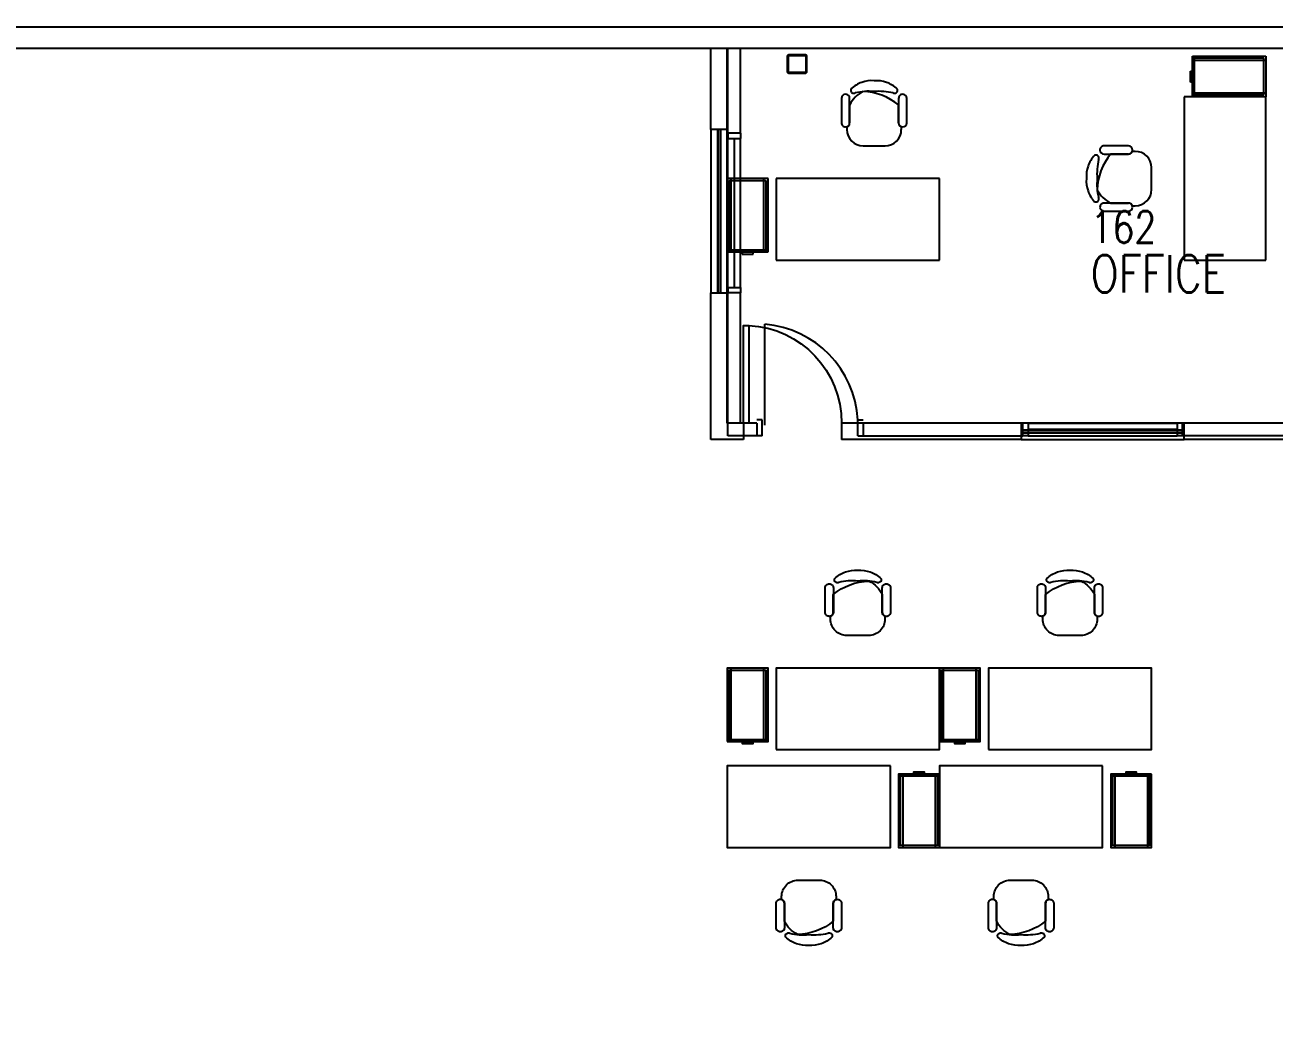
# Model space of a CAD drawing. Header units: millimetres. Extents: x 626570 to 643256, y 6233 to 11343.
# Drawn here: x 628538.1 to 629000.3, y 10531.3 to 10901 of the extents above; entities that cross this region are included whole.
import ezdxf

# ---------------------------------------------------------------- set-up
doc = ezdxf.new("R2010")
doc.units = ezdxf.units.MM
doc.header["$LTSCALE"] = 4000
doc.header["$MEASUREMENT"] = 0
doc.linetypes.add('DASHDOT', pattern=[1, 0.5, -0.25, 0, -0.25])
for name, color, linetype in [('2012-201_DOOR', 4, 'CONTINUOUS'), ('2012-201_FRAME', 4, 'CONTINUOUS'), ('2012-201_WALL-FLEXWALL', 7, 'CONTINUOUS'), ('DOOR-THRESHOLD-42', 4, 'CONTINUOUS'), ('FRAME-THRESHOLD', 4, 'CONTINUOUS'), ('MASTERFOUNDATION_1', 4, 'DASHDOT'), ('MASTERFOUNDATION_25', 7, 'CONTINUOUS'), ('MOVABLE_FURNISH48', 4, 'CONTINUOUS'), ('ROOM-NAME', 4, 'CONTINUOUS'), ('ROOM-NUMBER', 3, 'CONTINUOUS'), ('WALL-GYPSUM-BOARD', 7, 'CONTINUOUS')]:
    doc.layers.add(name, color=color, linetype=linetype)
doc.styles.add('3', font='romans.shx', dxfattribs={"width": 0.8, "height": 1500})
doc.styles.add('3-5', font='romans.shx', dxfattribs={"width": 0.8, "height": 1750})

# ---------------------------------------------------------------- blocks, each defined once
blk = doc.blocks.new('ROOM-NAME')
at = {"layer": 'ROOM-NAME', "style": '3-5', "width": 0.8}
for tag, p in [('ROOM1', (0, -4.3)), ('ROOM2', (0, -8.95))]:
    blk.add_attdef(tag, p, '', height=3.5, dxfattribs=at)
at = {"layer": 'ROOM-NUMBER', "style": '3', "width": 0.8}
blk.add_attdef('ROOM', (0, 0.35), '', height=3, dxfattribs=at)

msp = doc.modelspace()

# ---------------------------------------------------------------- linework, layer by layer
at = {"layer": '2012-201_DOOR', "linetype": 'Continuous'}
for p, q in [((628811.83, 10752.89), (628811.83, 10790.3)), ((628810.85, 10754.86), (628808.88, 10754.86)), ((628810.85, 10748.96), (628810.85, 10754.86)), ((628846.28, 10748.96), (628846.28, 10754.86)), ((628846.28, 10754.86), (628848.25, 10754.86)), ((628810.85, 10748.96), (628808.88, 10748.96)), ((628846.28, 10748.96), (628848.25, 10748.96))]:
    msp.add_line(p, q, dxfattribs=at)
at = {"layer": '2012-201_FRAME', "linetype": 'Continuous'}
for p, q in [((628798.19, 10860.98), (628798.19, 10859.01)), ((628802.84, 10860.98), (628802.84, 10859.01)), ((628798.19, 10859.01), (628802.84, 10859.01)), ((628800.52, 10859.01), (628800.52, 10803.89)), ((628798.19, 10803.89), (628798.19, 10801.92)), ((628798.19, 10803.89), (628802.84, 10803.89)), ((628802.84, 10803.89), (628802.84, 10801.92)), ((628909.27, 10753.6), (628907.3, 10753.6)), ((628909.27, 10753.6), (628909.27, 10748.96)), ((628964.39, 10751.28), (628909.27, 10751.28)), ((628966.36, 10753.6), (628964.39, 10753.6)), ((628964.39, 10753.6), (628964.39, 10748.96)), ((628909.27, 10748.96), (628907.3, 10748.96)), ((628966.36, 10748.96), (628964.39, 10748.96))]:
    msp.add_line(p, q, dxfattribs=at)
at = {"layer": '2012-201_WALL-FLEXWALL', "linetype": 'Continuous'}
for p, q in [((627255, 10900.39), (629388.86, 10900.39)), ((627255, 10892.51), (629388.86, 10892.51))]:
    msp.add_line(p, q, dxfattribs=at)
at = {"layer": 'DOOR-THRESHOLD-42', "linetype": 'Continuous'}
msp.add_arc((628808.67, 10752.76), 37.67, 3.198, 85.188, dxfattribs=at)
at = {"layer": 'FRAME-THRESHOLD', "linetype": 'Continuous'}
for p, q in [((628798.19, 10803.89), (628798.19, 10859.01)), ((628802.84, 10803.89), (628802.84, 10859.01)), ((628909.27, 10753.6), (628964.39, 10753.6)), ((628909.27, 10748.96), (628964.39, 10748.96))]:
    msp.add_line(p, q, dxfattribs=at)
at = {"layer": 'MASTERFOUNDATION_1', "linetype": 'DASHDOT'}
for p, q in [((628823.78, 7058.79), (628823.78, 11123.23)), ((643023.86, 10886.61), (626796.64, 10886.61))]:
    msp.add_line(p, q, dxfattribs=at)
at = {"layer": 'MASTERFOUNDATION_25', "linetype": 'Continuous', "flags": 128}
for points in [[(628820.91, 10890.11), (628826.66, 10890.11), (628826.68, 10890.11), (628826.71, 10890.11), (628826.73, 10890.1), (628826.75, 10890.1), (628826.77, 10890.1), (628826.79, 10890.09), (628826.81, 10890.09), (628826.83, 10890.08), (628826.85, 10890.08), (628826.87, 10890.07), (628826.9, 10890.06), (628826.92, 10890.05), (628826.93, 10890.05), (628826.95, 10890.04), (628826.97, 10890.03), (628826.99, 10890.01), (628827.01, 10890), (628827.03, 10889.99), (628827.04, 10889.98), (628827.06, 10889.96), (628827.08, 10889.95), (628827.09, 10889.93), (628827.11, 10889.92), (628827.12, 10889.9), (628827.14, 10889.89), (628827.15, 10889.87), (628827.17, 10889.85), (628827.18, 10889.83), (628827.19, 10889.82), (628827.2, 10889.8), (628827.21, 10889.78), (628827.22, 10889.76), (628827.23, 10889.74), (628827.24, 10889.72), (628827.25, 10889.7), (628827.25, 10889.68), (628827.26, 10889.66), (628827.27, 10889.64), (628827.27, 10889.62), (628827.27, 10889.59), (628827.28, 10889.57), (628827.28, 10889.55), (628827.28, 10889.53), (628827.28, 10889.51), (628827.28, 10889.49), (628827.28, 10883.73), (628827.28, 10883.71), (628827.28, 10883.69), (628827.28, 10883.66), (628827.28, 10883.64), (628827.27, 10883.62), (628827.27, 10883.6), (628827.27, 10883.58), (628827.26, 10883.56), (628827.25, 10883.54), (628827.25, 10883.52), (628827.24, 10883.5), (628827.23, 10883.48), (628827.22, 10883.46), (628827.21, 10883.44), (628827.2, 10883.42), (628827.19, 10883.4), (628827.18, 10883.38), (628827.17, 10883.36), (628827.15, 10883.35), (628827.14, 10883.33), (628827.12, 10883.31), (628827.11, 10883.3), (628827.09, 10883.28), (628827.08, 10883.27), (628827.06, 10883.25), (628827.04, 10883.24), (628827.03, 10883.23), (628827.01, 10883.21), (628826.99, 10883.2), (628826.97, 10883.19), (628826.95, 10883.18), (628826.93, 10883.17), (628826.92, 10883.16), (628826.9, 10883.15), (628826.87, 10883.15), (628826.85, 10883.14), (628826.83, 10883.13), (628826.81, 10883.13), (628826.79, 10883.12), (628826.77, 10883.12), (628826.75, 10883.11), (628826.73, 10883.11), (628826.71, 10883.11), (628826.68, 10883.11), (628826.66, 10883.11), (628820.91, 10883.11), (628820.88, 10883.11), (628820.86, 10883.11), (628820.84, 10883.11), (628820.82, 10883.11), (628820.8, 10883.12), (628820.78, 10883.12), (628820.76, 10883.13), (628820.73, 10883.13), (628820.71, 10883.14), (628820.69, 10883.15), (628820.67, 10883.15), (628820.65, 10883.16), (628820.63, 10883.17), (628820.61, 10883.18), (628820.59, 10883.19), (628820.58, 10883.2), (628820.56, 10883.21), (628820.54, 10883.23), (628820.52, 10883.24), (628820.51, 10883.25), (628820.49, 10883.27), (628820.47, 10883.28), (628820.46, 10883.3), (628820.44, 10883.31), (628820.43, 10883.33), (628820.42, 10883.35), (628820.4, 10883.36), (628820.39, 10883.38), (628820.38, 10883.4), (628820.37, 10883.42), (628820.36, 10883.44), (628820.35, 10883.46), (628820.34, 10883.48), (628820.33, 10883.5), (628820.32, 10883.52), (628820.31, 10883.54), (628820.31, 10883.56), (628820.3, 10883.58), (628820.3, 10883.6), (628820.29, 10883.62), (628820.29, 10883.64), (628820.29, 10883.66), (628820.29, 10883.69), (628820.28, 10883.71), (628820.28, 10883.73), (628820.28, 10889.49), (628820.28, 10889.51), (628820.29, 10889.53), (628820.29, 10889.55), (628820.29, 10889.57), (628820.29, 10889.59), (628820.3, 10889.62), (628820.3, 10889.64), (628820.31, 10889.66), (628820.31, 10889.68), (628820.32, 10889.7), (628820.33, 10889.72), (628820.34, 10889.74), (628820.35, 10889.76), (628820.36, 10889.78), (628820.37, 10889.8), (628820.38, 10889.82), (628820.39, 10889.83), (628820.4, 10889.85), (628820.42, 10889.87), (628820.43, 10889.89), (628820.44, 10889.9), (628820.46, 10889.92), (628820.47, 10889.93), (628820.49, 10889.95), (628820.51, 10889.96), (628820.52, 10889.98), (628820.54, 10889.99), (628820.56, 10890), (628820.58, 10890.01), (628820.59, 10890.03), (628820.61, 10890.04), (628820.63, 10890.05), (628820.65, 10890.05), (628820.67, 10890.06), (628820.69, 10890.07), (628820.71, 10890.08), (628820.73, 10890.08), (628820.76, 10890.09), (628820.78, 10890.09), (628820.8, 10890.1), (628820.82, 10890.1), (628820.84, 10890.1), (628820.86, 10890.11), (628820.88, 10890.11), (628820.91, 10890.11)], [(628820.91, 10889.8), (628826.66, 10889.8), (628826.67, 10889.8), (628826.68, 10889.79), (628826.69, 10889.79), (628826.71, 10889.79), (628826.72, 10889.79), (628826.73, 10889.79), (628826.74, 10889.79), (628826.75, 10889.78), (628826.76, 10889.78), (628826.77, 10889.78), (628826.78, 10889.77), (628826.79, 10889.77), (628826.8, 10889.76), (628826.81, 10889.76), (628826.82, 10889.75), (628826.83, 10889.75), (628826.83, 10889.74), (628826.84, 10889.74), (628826.85, 10889.73), (628826.86, 10889.72), (628826.87, 10889.72), (628826.88, 10889.71), (628826.88, 10889.7), (628826.89, 10889.69), (628826.9, 10889.69), (628826.91, 10889.68), (628826.91, 10889.67), (628826.92, 10889.66), (628826.92, 10889.65), (628826.93, 10889.64), (628826.93, 10889.63), (628826.94, 10889.62), (628826.94, 10889.61), (628826.95, 10889.6), (628826.95, 10889.59), (628826.96, 10889.58), (628826.96, 10889.57), (628826.96, 10889.56), (628826.96, 10889.55), (628826.97, 10889.54), (628826.97, 10889.53), (628826.97, 10889.52), (628826.97, 10889.51), (628826.97, 10889.5), (628826.97, 10889.49), (628826.97, 10883.73), (628826.97, 10883.72), (628826.97, 10883.71), (628826.97, 10883.7), (628826.97, 10883.69), (628826.97, 10883.68), (628826.96, 10883.67), (628826.96, 10883.66), (628826.96, 10883.64), (628826.96, 10883.63), (628826.95, 10883.62), (628826.95, 10883.61), (628826.94, 10883.6), (628826.94, 10883.59), (628826.93, 10883.59), (628826.93, 10883.58), (628826.92, 10883.57), (628826.92, 10883.56), (628826.91, 10883.55), (628826.91, 10883.54), (628826.9, 10883.53), (628826.89, 10883.52), (628826.88, 10883.52), (628826.88, 10883.51), (628826.87, 10883.5), (628826.86, 10883.49), (628826.85, 10883.49), (628826.84, 10883.48), (628826.83, 10883.47), (628826.83, 10883.47), (628826.82, 10883.46), (628826.81, 10883.46), (628826.8, 10883.45), (628826.79, 10883.45), (628826.78, 10883.44), (628826.77, 10883.44), (628826.76, 10883.44), (628826.75, 10883.43), (628826.74, 10883.43), (628826.73, 10883.43), (628826.72, 10883.43), (628826.71, 10883.42), (628826.69, 10883.42), (628826.68, 10883.42), (628826.67, 10883.42), (628826.66, 10883.42), (628820.91, 10883.42), (628820.89, 10883.42), (628820.88, 10883.42), (628820.87, 10883.42), (628820.86, 10883.42), (628820.85, 10883.43), (628820.84, 10883.43), (628820.83, 10883.43), (628820.82, 10883.43), (628820.81, 10883.44), (628820.8, 10883.44), (628820.79, 10883.44), (628820.78, 10883.45), (628820.77, 10883.45), (628820.76, 10883.46), (628820.75, 10883.46), (628820.74, 10883.47), (628820.73, 10883.47), (628820.72, 10883.48), (628820.72, 10883.49), (628820.71, 10883.49), (628820.7, 10883.5), (628820.69, 10883.51), (628820.68, 10883.52), (628820.68, 10883.52), (628820.67, 10883.53), (628820.66, 10883.54), (628820.66, 10883.55), (628820.65, 10883.56), (628820.64, 10883.57), (628820.64, 10883.58), (628820.63, 10883.59), (628820.63, 10883.59), (628820.62, 10883.6), (628820.62, 10883.61), (628820.62, 10883.62), (628820.61, 10883.63), (628820.61, 10883.64), (628820.61, 10883.66), (628820.6, 10883.67), (628820.6, 10883.68), (628820.6, 10883.69), (628820.6, 10883.7), (628820.6, 10883.71), (628820.6, 10883.72), (628820.6, 10883.73), (628820.6, 10889.49), (628820.6, 10889.5), (628820.6, 10889.51), (628820.6, 10889.52), (628820.6, 10889.53), (628820.6, 10889.54), (628820.6, 10889.55), (628820.61, 10889.56), (628820.61, 10889.57), (628820.61, 10889.58), (628820.62, 10889.59), (628820.62, 10889.6), (628820.62, 10889.61), (628820.63, 10889.62), (628820.63, 10889.63), (628820.64, 10889.64), (628820.64, 10889.65), (628820.65, 10889.66), (628820.66, 10889.67), (628820.66, 10889.68), (628820.67, 10889.69), (628820.68, 10889.69), (628820.68, 10889.7), (628820.69, 10889.71), (628820.7, 10889.72), (628820.71, 10889.72), (628820.72, 10889.73), (628820.72, 10889.74), (628820.73, 10889.74), (628820.74, 10889.75), (628820.75, 10889.75), (628820.76, 10889.76), (628820.77, 10889.76), (628820.78, 10889.77), (628820.79, 10889.77), (628820.8, 10889.78), (628820.81, 10889.78), (628820.82, 10889.78), (628820.83, 10889.79), (628820.84, 10889.79), (628820.85, 10889.79), (628820.86, 10889.79), (628820.87, 10889.79), (628820.88, 10889.79), (628820.89, 10889.8), (628820.91, 10889.8)]]:
    msp.add_lwpolyline(points, close=True, dxfattribs=at)
at = {"layer": 'MOVABLE_FURNISH48', "linetype": 'Continuous'}
for p, q in [((628791.89, 10862.32), (628791.89, 10892.51)), ((628797.92, 10862.32), (628797.92, 10892.51)), ((628970.05, 10874.39), (628970.05, 10889.49)), ((628970.05, 10889.49), (628997.23, 10889.49)), ((628996.48, 10888.74), (628970.05, 10888.74)), ((628970.05, 10888.74), (628970.05, 10875.15)), ((628970.81, 10875.15), (628970.81, 10888.74)), ((628996.48, 10875.15), (628996.48, 10888.74)), ((628997.23, 10889.49), (628997.23, 10874.39)), ((628970.81, 10887.98), (628997.23, 10887.98)), ((628969.3, 10879.93), (628969.3, 10883.96)), ((628969.3, 10883.96), (628970.05, 10883.96)), ((628970.05, 10879.93), (628969.3, 10879.93)), ((628970.05, 10883.96), (628970.05, 10879.93)), ((628970.05, 10875.15), (628996.48, 10875.15)), ((628970.81, 10875.9), (628997.23, 10875.9)), ((628840.2, 10873.88), (628840.2, 10864.83)), ((628843.22, 10871.38), (628843.22, 10864.83)), ((628843.23, 10864.83), (628843.23, 10873.88)), ((628861.34, 10873.88), (628861.34, 10864.83)), ((628861.34, 10864.84), (628861.34, 10871.43)), ((628864.36, 10864.83), (628864.36, 10873.88)), ((628967.03, 10874.39), (628967.03, 10814)), ((628997.23, 10874.39), (628967.03, 10874.39)), ((628997.23, 10874.39), (628970.05, 10874.39)), ((628997.23, 10814), (628997.23, 10874.39)), ((628842.23, 10863.41), (628842.23, 10862.31)), ((628862.36, 10862.31), (628862.36, 10863.41)), ((628862.85, 10863.33), (628862.85, 10863.33)), ((628848.27, 10856.28), (628856.32, 10856.28)), ((628946.4, 10856.28), (628937.35, 10856.28)), ((628937.35, 10853.25), (628946.4, 10853.25)), ((628946.39, 10853.25), (628939.8, 10853.25)), ((628948.92, 10854.27), (628947.82, 10854.27)), ((628947.9, 10854.76), (628947.9, 10854.77)), ((628954.95, 10840.19), (628954.95, 10848.24)), ((628813.02, 10844.2), (628797.92, 10844.2)), ((628797.92, 10844.2), (628797.92, 10817.02)), ((628798.68, 10817.02), (628798.68, 10843.44)), ((628798.68, 10843.44), (628812.27, 10843.44)), ((628799.43, 10817.77), (628799.43, 10844.2)), ((628811.51, 10817.77), (628811.51, 10844.2)), ((628812.27, 10843.44), (628812.27, 10817.02)), ((628813.02, 10817.02), (628813.02, 10844.2)), ((628876.44, 10844.2), (628816.04, 10844.2)), ((628816.04, 10844.2), (628816.04, 10814)), ((628876.44, 10814), (628876.44, 10844.2)), ((628946.4, 10835.14), (628937.35, 10835.14)), ((628939.85, 10835.14), (628946.4, 10835.14)), ((628947.82, 10834.15), (628948.92, 10834.15)), ((628937.35, 10832.12), (628946.4, 10832.12)), ((628797.92, 10817.02), (628813.02, 10817.02)), ((628798.68, 10817.77), (628812.27, 10817.77)), ((628812.27, 10817.02), (628798.68, 10817.02)), ((628803.46, 10817.02), (628803.46, 10816.26)), ((628807.49, 10817.02), (628803.46, 10817.02)), ((628803.46, 10816.26), (628807.49, 10816.26)), ((628807.49, 10816.26), (628807.49, 10817.02)), ((628816.04, 10814), (628876.44, 10814)), ((628967.03, 10814), (628997.23, 10814)), ((628791.89, 10747.56), (628791.89, 10801.92)), ((628797.92, 10753.6), (628797.92, 10801.92)), ((628803.96, 10753.6), (628797.92, 10753.6)), ((628803.96, 10753.6), (628803.96, 10747.56)), ((628906.64, 10753.6), (628840.2, 10753.6)), ((628840.2, 10753.6), (628840.2, 10747.56)), ((629015.35, 10753.6), (628967.03, 10753.6)), ((628803.96, 10747.56), (628791.89, 10747.56)), ((628906.64, 10747.56), (628840.2, 10747.56)), ((629015.35, 10747.56), (628967.03, 10747.56)), ((628799.43, 10636.59), (628799.43, 10663.01)), ((628811.51, 10636.59), (628811.51, 10663.01)), ((628877.95, 10636.59), (628877.95, 10663.01)), ((628890.03, 10636.59), (628890.03, 10663.01)), ((628798.68, 10636.59), (628812.27, 10636.59)), ((628877.19, 10636.59), (628890.78, 10636.59)), ((628875.68, 10623), (628862.1, 10623)), ((628862.85, 10623), (628862.85, 10596.57)), ((628874.93, 10623), (628874.93, 10596.57)), ((628954.2, 10623), (628940.61, 10623)), ((628941.36, 10623), (628941.36, 10596.57)), ((628953.44, 10623), (628953.44, 10596.57))]:
    msp.add_line(p, q, dxfattribs=at)
at = {"layer": 'MOVABLE_FURNISH48', "linetype": 'Continuous', "flags": 128}
for points in [[(628794.4, 10801.92), (628794.4, 10862.32), (628791.89, 10862.32), (628791.89, 10801.92), (628794.4, 10801.92)], [(628795.41, 10801.92), (628795.41, 10862.32), (628794.4, 10862.32), (628794.4, 10801.92), (628795.41, 10801.92)], [(628797.92, 10801.92), (628797.92, 10862.32), (628795.41, 10862.32), (628795.41, 10801.92), (628797.92, 10801.92)], [(628803.96, 10753.6), (628803.96, 10789.84), (628805.98, 10789.84), (628805.98, 10753.6), (628803.96, 10753.6)], [(628906.64, 10751.09), (628967.03, 10751.09), (628967.03, 10753.6), (628906.64, 10753.6), (628906.64, 10751.09)], [(628906.64, 10750.08), (628967.03, 10750.08), (628967.03, 10751.09), (628906.64, 10751.09), (628906.64, 10750.08)], [(628906.64, 10747.56), (628967.03, 10747.56), (628967.03, 10750.08), (628906.64, 10750.08), (628906.64, 10747.56)], [(628797.92, 10635.83), (628813.02, 10635.83), (628813.02, 10663.01), (628797.92, 10663.01), (628797.92, 10635.83)], [(628798.68, 10635.83), (628798.68, 10662.26), (628812.27, 10662.26), (628812.27, 10635.83), (628798.68, 10635.83)], [(628816.04, 10632.81), (628876.44, 10632.81), (628876.44, 10663.01), (628816.04, 10663.01), (628816.04, 10632.81)], [(628876.44, 10635.83), (628891.54, 10635.83), (628891.54, 10663.01), (628876.44, 10663.01), (628876.44, 10635.83)], [(628877.19, 10635.83), (628877.19, 10662.26), (628890.78, 10662.26), (628890.78, 10635.83), (628877.19, 10635.83)], [(628894.56, 10632.81), (628954.95, 10632.81), (628954.95, 10663.01), (628894.56, 10663.01), (628894.56, 10632.81)], [(628803.46, 10635.83), (628803.46, 10635.08), (628807.49, 10635.08), (628807.49, 10635.83), (628803.46, 10635.83)], [(628881.98, 10635.83), (628881.98, 10635.08), (628886, 10635.08), (628886, 10635.83), (628881.98, 10635.83)], [(628858.32, 10626.77), (628797.92, 10626.77), (628797.92, 10596.57), (628858.32, 10596.57), (628858.32, 10626.77)], [(628936.84, 10626.77), (628876.44, 10626.77), (628876.44, 10596.57), (628936.84, 10596.57), (628936.84, 10626.77)], [(628876.44, 10623.75), (628861.34, 10623.75), (628861.34, 10596.57), (628876.44, 10596.57), (628876.44, 10623.75)], [(628875.68, 10623.75), (628875.68, 10597.33), (628862.1, 10597.33), (628862.1, 10623.75), (628875.68, 10623.75)], [(628870.9, 10623.75), (628870.9, 10624.51), (628866.88, 10624.51), (628866.88, 10623.75), (628870.9, 10623.75)], [(628954.95, 10623.75), (628939.85, 10623.75), (628939.85, 10596.57), (628954.95, 10596.57), (628954.95, 10623.75)], [(628954.2, 10623.75), (628954.2, 10597.33), (628940.61, 10597.33), (628940.61, 10623.75), (628954.2, 10623.75)], [(628949.42, 10623.75), (628949.42, 10624.51), (628945.39, 10624.51), (628945.39, 10623.75), (628949.42, 10623.75)]]:
    msp.add_lwpolyline(points, close=True, dxfattribs=at)
msp.add_lwpolyline([(628805.98, 10789.84, -0.402226), (628840.2, 10753.6)], format="xyb", dxfattribs=at)
for points in [[(628846.24, 10695.22, 0.082826), (628839.2, 10694.69), (628839.2, 10694.69, -0.104412), (628838.75, 10694.57, -0.104412), (628838.29, 10694.65), (628838.29, 10694.65, -0.10442), (628837.9, 10694.9), (628837.9, 10694.9, -0.104434), (628837.65, 10695.29), (628837.65, 10695.29, -0.104443), (628837.57, 10695.75, -0.104438), (628837.69, 10696.2), (628837.69, 10696.2, -0.101545), (628841.66, 10698.59, -0.101541), (628846.25, 10699.22), (628846.25, 10699.22, -0.103609), (628850.84, 10698.61), (628850.84, 10698.61, -0.103613), (628854.8, 10696.2), (628854.8, 10696.2, -0.102701), (628854.91, 10695.75, -0.102701), (628854.83, 10695.3), (628854.83, 10695.3, -0.102692), (628854.58, 10694.91), (628854.58, 10694.91, -0.102683), (628854.19, 10694.66), (628854.19, 10694.66, -0.102674), (628853.74, 10694.58, -0.102674), (628853.29, 10694.69), (628853.29, 10694.69, 0.085286), (628846.24, 10695.22)], [(628924.76, 10695.22, 0.082826), (628917.71, 10694.69), (628917.71, 10694.69, -0.104412), (628917.26, 10694.57, -0.104412), (628916.81, 10694.65), (628916.81, 10694.65, -0.10442), (628916.42, 10694.9), (628916.42, 10694.9, -0.104434), (628916.16, 10695.29), (628916.16, 10695.29, -0.104443), (628916.09, 10695.75, -0.104438), (628916.21, 10696.2, -0.101545), (628920.17, 10698.59, -0.101541), (628924.76, 10699.22), (628924.76, 10699.22, -0.103609), (628929.35, 10698.61), (628929.35, 10698.61, -0.103613), (628933.31, 10696.2), (628933.31, 10696.2, -0.102701), (628933.42, 10695.75, -0.102701), (628933.34, 10695.3), (628933.34, 10695.3, -0.102692), (628933.09, 10694.91), (628933.09, 10694.91, -0.102683), (628932.71, 10694.66), (628932.71, 10694.66, -0.102674), (628932.25, 10694.58, -0.102674), (628931.8, 10694.69), (628931.8, 10694.69, 0.085286), (628924.76, 10695.22)], [(628850.37, 10695.18, -0.171468), (628855.3, 10690.19), (628855.3, 10690.19), (628855.3, 10683.64, 0.315913), (628856.29, 10682.22), (628856.29, 10681.12), (628856.29, 10681.12, -0.414214), (628850.25, 10675.09), (628850.25, 10675.09), (628842.2, 10675.09), (628842.2, 10675.09, -0.414214), (628836.16, 10681.12), (628836.16, 10681.12), (628836.16, 10682.22), (628836.16, 10682.22, 0.319756), (628837.18, 10683.65), (628837.18, 10683.65), (628837.18, 10690.24), (628837.18, 10690.24, -0.169434), (628850.37, 10695.18)], [(628928.88, 10695.18, -0.171468), (628933.82, 10690.19), (628933.81, 10690.19), (628933.81, 10683.64, 0.315913), (628934.81, 10682.22), (628934.81, 10681.12), (628934.81, 10681.12, -0.414214), (628928.76, 10675.09), (628928.76, 10675.09), (628920.71, 10675.09), (628920.71, 10675.09, -0.414214), (628914.68, 10681.12), (628914.68, 10681.12), (628914.68, 10682.22), (628914.68, 10682.22, 0.319756), (628915.7, 10683.65), (628915.7, 10683.65), (628915.7, 10690.24), (628915.7, 10690.24, -0.169434), (628928.88, 10695.18)], [(628835.67, 10682.14, -0.414214), (628834.16, 10683.64), (628834.16, 10683.64), (628834.16, 10692.7, -0.414214), (628835.68, 10694.22, -0.414214), (628837.19, 10692.7), (628837.19, 10692.7), (628837.19, 10683.64), (628837.19, 10683.64, -0.414214), (628835.68, 10682.14), (628835.68, 10682.14), (628835.67, 10682.14)], [(628856.81, 10682.13, -0.414214), (628855.3, 10683.64), (628855.3, 10683.64), (628855.3, 10692.7), (628855.3, 10692.7, -0.414214), (628856.81, 10694.2), (628856.81, 10694.2, -0.414214), (628858.32, 10692.7), (628858.32, 10692.7), (628858.32, 10683.64), (628858.32, 10683.64, -0.414214), (628856.81, 10682.13)], [(628914.19, 10682.14, -0.414214), (628912.68, 10683.64), (628912.68, 10683.64), (628912.68, 10692.7, -0.414214), (628914.19, 10694.22, -0.414214), (628915.7, 10692.7), (628915.7, 10683.64), (628915.7, 10683.64, -0.414214), (628914.19, 10682.14), (628914.19, 10682.14), (628914.19, 10682.14)], [(628935.32, 10682.13, -0.414214), (628933.81, 10683.64), (628933.81, 10683.64), (628933.81, 10692.7), (628933.81, 10692.7, -0.414214), (628935.32, 10694.2), (628935.32, 10694.2, -0.414214), (628936.83, 10692.7), (628936.84, 10692.7), (628936.84, 10683.64), (628936.83, 10683.64, -0.414214), (628935.32, 10682.13)], [(628824, 10564.41, -0.171468), (628819.06, 10569.4), (628819.06, 10569.39), (628819.06, 10575.95, 0.315913), (628818.07, 10577.37), (628818.07, 10578.46), (628818.07, 10578.46, -0.414214), (628824.11, 10584.5), (628824.11, 10584.5), (628832.16, 10584.5), (628832.16, 10584.5, -0.414214), (628838.2, 10578.46), (628838.2, 10578.46), (628838.2, 10577.36), (628838.2, 10577.36, 0.319756), (628837.18, 10575.94), (628837.18, 10575.94), (628837.18, 10569.34), (628837.18, 10569.34, -0.169434), (628824, 10564.41)], [(628902.51, 10564.41, -0.171468), (628897.58, 10569.4), (628897.58, 10569.39), (628897.58, 10575.95, 0.315913), (628896.59, 10577.37), (628896.59, 10578.46), (628896.59, 10578.46, -0.414214), (628902.63, 10584.5), (628902.63, 10584.5), (628910.68, 10584.5), (628910.68, 10584.5, -0.414214), (628916.71, 10578.46), (628916.71, 10578.46), (628916.71, 10577.36), (628916.71, 10577.36, 0.319756), (628915.69, 10575.94), (628915.69, 10575.94), (628915.69, 10569.34), (628915.69, 10569.34, -0.169434), (628902.51, 10564.41)], [(628817.56, 10577.46, -0.414214), (628819.07, 10575.94), (628819.07, 10575.94), (628819.07, 10566.89), (628819.07, 10566.89, -0.414214), (628817.56, 10565.38), (628817.56, 10565.38, -0.414214), (628816.04, 10566.89), (628816.04, 10566.89), (628816.04, 10575.94), (628816.04, 10575.94, -0.414214), (628817.56, 10577.46)], [(628838.69, 10577.44, -0.414214), (628840.2, 10575.94), (628840.2, 10575.94), (628840.2, 10566.89), (628840.2, 10566.89, -0.414214), (628838.69, 10565.37, -0.414214), (628837.18, 10566.89), (628837.18, 10575.94), (628837.18, 10575.94, -0.414214), (628838.69, 10577.44), (628838.69, 10577.44), (628838.69, 10577.44)], [(628896.07, 10577.46, -0.414214), (628897.58, 10575.94), (628897.58, 10575.94), (628897.58, 10566.89), (628897.58, 10566.89, -0.414214), (628896.07, 10565.38), (628896.07, 10565.38, -0.414214), (628894.56, 10566.89), (628894.56, 10566.89), (628894.56, 10575.94), (628894.56, 10575.94, -0.414214), (628896.07, 10577.46)], [(628917.21, 10577.44, -0.414214), (628918.72, 10575.94), (628918.72, 10575.94), (628918.72, 10566.89, -0.414214), (628917.2, 10565.37, -0.414214), (628915.69, 10566.89), (628915.69, 10575.94), (628915.69, 10575.94, -0.414214), (628917.2, 10577.44), (628917.2, 10577.44), (628917.21, 10577.44)], [(628828.12, 10564.37, 0.082826), (628835.16, 10564.89), (628835.16, 10564.89, -0.104412), (628835.61, 10565.01, -0.104412), (628836.07, 10564.94), (628836.07, 10564.94, -0.10442), (628836.46, 10564.68), (628836.46, 10564.68, -0.104434), (628836.72, 10564.29), (628836.72, 10564.29, -0.104443), (628836.79, 10563.83, -0.104438), (628836.67, 10563.38, -0.101545), (628832.7, 10561, -0.101541), (628828.12, 10560.37), (628828.12, 10560.37, -0.103609), (628823.52, 10560.98), (628823.52, 10560.98, -0.103613), (628819.56, 10563.38), (628819.56, 10563.38, -0.102701), (628819.46, 10563.83, -0.102701), (628819.53, 10564.28), (628819.53, 10564.28, -0.102692), (628819.79, 10564.67), (628819.79, 10564.67, -0.102683), (628820.17, 10564.92), (628820.17, 10564.92, -0.102674), (628820.63, 10565, -0.102674), (628821.07, 10564.89), (628821.07, 10564.89, 0.085286), (628828.12, 10564.37)], [(628906.63, 10564.37, 0.082826), (628913.68, 10564.89, -0.104412), (628914.13, 10565.01, -0.104412), (628914.59, 10564.94), (628914.59, 10564.94, -0.10442), (628914.98, 10564.68), (628914.98, 10564.68, -0.104434), (628915.23, 10564.29), (628915.23, 10564.29, -0.104443), (628915.31, 10563.83, -0.104438), (628915.19, 10563.38), (628915.19, 10563.38, -0.101545), (628911.22, 10561, -0.101541), (628906.63, 10560.37), (628906.63, 10560.37, -0.103609), (628902.04, 10560.98), (628902.04, 10560.98, -0.103613), (628898.08, 10563.38), (628898.08, 10563.38, -0.102701), (628897.97, 10563.83, -0.102701), (628898.05, 10564.28), (628898.05, 10564.28, -0.102692), (628898.3, 10564.67), (628898.3, 10564.67, -0.102683), (628898.69, 10564.92), (628898.69, 10564.92, -0.102674), (628899.14, 10565, -0.102674), (628899.59, 10564.89), (628899.59, 10564.89, 0.085286), (628906.63, 10564.37)]]:
    msp.add_lwpolyline(points, format="xyb", close=True, dxfattribs=at)
at = {"layer": 'MOVABLE_FURNISH48', "linetype": 'Continuous'}
for centre, radius, start, end in [((628851.44, 10869.14), 11.3, 109.412, 133.074), ((628851.44, 10869.14), 11.3, 85.752, 109.413), ((628853.04, 10868.91), 11.52, 70.594, 93.786), ((628853.04, 10868.91), 11.52, 47.401, 70.594), ((628841.71, 10873.88), 1.51, 89.867, 179.867), ((628841.72, 10873.88), 1.51, 0.042, 90.042), ((628852.75, 10866.89), 10.53, 115.85, 154.769), ((628844.75, 10876.9), 1.13, 154.624, 178.079), ((628844.75, 10876.9), 1.13, 178.079, 201.534), ((628844.75, 10876.9), 1.13, 201.535, 224.988), ((628844.75, 10876.9), 1.13, 224.988, 248.439), ((628844.75, 10876.9), 1.13, 248.439, 271.888), ((628844.75, 10876.9), 1.13, 271.887, 295.336), ((628850.28, 10855.64), 20.86, 84.511, 104.01), ((628847.67, 10855.01), 21.37, 50.233, 88.699), ((628854.23, 10855.02), 21.47, 76.27, 95.209), ((628859.82, 10876.89), 1.13, 243.511, 267.354), ((628859.82, 10876.89), 1.13, 267.354, 291.197), ((628859.82, 10876.89), 1.13, 291.196, 315.041), ((628859.82, 10876.89), 1.13, 315.041, 338.889), ((628859.82, 10876.89), 1.13, 2.739, 26.588), ((628859.82, 10876.89), 1.13, 338.889, 2.739), ((628862.85, 10873.89), 1.51, 90.163, 180.163), ((628862.84, 10873.89), 1.52, 359.928, 89.928), ((628841.71, 10864.83), 1.51, 180.074, 270.074), ((628841.72, 10864.83), 1.51, 270.017, 0.017), ((628841.71, 10864.82), 1.51, 290.007, 0.135), ((628848.27, 10862.31), 6.04, 180.034, 270.034), ((628856.32, 10862.31), 6.03, 269.996, 359.996), ((628862.85, 10864.84), 1.51, 180.113, 251.041), ((628862.84, 10864.83), 1.5, 180.189, 270.189), ((628862.86, 10864.83), 1.5, 269.831, 359.831), ((628937.34, 10854.76), 1.52, 89.928, 179.928), ((628946.4, 10854.77), 1.5, 359.831, 89.831), ((628942.32, 10844.95), 11.52, 137.401, 160.594), ((628934.34, 10851.74), 1.13, 92.739, 116.588), ((628934.34, 10851.74), 1.13, 68.889, 92.739), ((628934.34, 10851.74), 1.13, 45.041, 68.889), ((628956.22, 10839.59), 21.37, 140.233, 178.699), ((628934.34, 10851.74), 1.13, 21.196, 45.041), ((628934.34, 10851.74), 1.13, 333.511, 357.354), ((628934.34, 10851.74), 1.13, 357.354, 21.197), ((628937.34, 10854.77), 1.51, 180.163, 270.163), ((628946.39, 10854.77), 1.51, 270.113, 341.041), ((628946.4, 10854.76), 1.5, 270.189, 0.189), ((628948.92, 10848.24), 6.03, 359.996, 89.996), ((628942.32, 10844.95), 11.52, 160.594, 183.786), ((628956.21, 10846.14), 21.47, 166.27, 185.209), ((628942.09, 10843.35), 11.3, 175.752, 199.413), ((628955.59, 10842.2), 20.86, 174.511, 194.01), ((628942.09, 10843.35), 11.3, 199.412, 223.074), ((628944.34, 10844.66), 10.53, 205.85, 244.769), ((628948.92, 10840.18), 6.04, 270.034, 0.034), ((628934.33, 10836.66), 1.13, 244.624, 268.079), ((628934.33, 10836.66), 1.13, 268.079, 291.534), ((628934.33, 10836.66), 1.13, 291.535, 314.988), ((628934.33, 10836.66), 1.13, 314.988, 338.439), ((628934.33, 10836.66), 1.13, 1.887, 25.336), ((628934.33, 10836.66), 1.13, 338.439, 1.888), ((628937.35, 10833.63), 1.51, 90.042, 180.042), ((628937.35, 10833.63), 1.51, 179.867, 269.867), ((628946.4, 10833.63), 1.51, 0.017, 90.017), ((628946.41, 10833.63), 1.51, 20.007, 90.135), ((628946.4, 10833.63), 1.51, 270.074, 0.074)]:
    msp.add_arc(centre, radius, start, end, dxfattribs=at)
at = {"layer": 'WALL-GYPSUM-BOARD', "linetype": 'Continuous'}
for p, q in [((628798.19, 10860.98), (628798.19, 10892.51)), ((628802.84, 10860.98), (628802.84, 10892.51)), ((628802.84, 10860.98), (628798.19, 10860.98)), ((628798.19, 10748.96), (628798.19, 10801.92)), ((628802.84, 10801.92), (628798.19, 10801.92)), ((628802.84, 10753.6), (628802.84, 10801.92)), ((628808.88, 10753.6), (628802.84, 10753.6)), ((628808.88, 10753.6), (628808.88, 10748.96)), ((628907.3, 10753.6), (628848.25, 10753.6)), ((628848.25, 10753.6), (628848.25, 10748.96)), ((628907.3, 10748.96), (628907.3, 10753.6)), ((629025.41, 10753.6), (628966.36, 10753.6)), ((628966.36, 10748.96), (628966.36, 10753.6)), ((628808.88, 10748.96), (628798.19, 10748.96)), ((628848.25, 10748.96), (628907.3, 10748.96)), ((629025.41, 10748.96), (628966.36, 10748.96))]:
    msp.add_line(p, q, dxfattribs=at)

# ---------------------------------------------------------------- block references
at = {"layer": 'ROOM-NAME'}
ref = msp.add_blockref('ROOM-NAME', (628932.38, 10818.99), dxfattribs=dict(at, xscale=3.937008, yscale=3.937008, zscale=3.937008))
ref.add_attrib('ROOM', '162', (628932.38, 10820.37), dxfattribs={"layer": 'ROOM-NUMBER', "height": 11.811, "style": '3', "width": 0.8})
ref.add_attrib('ROOM1', 'OFFICE', (628932.38, 10802.05), dxfattribs={"height": 13.78, "style": '3-5', "width": 0.8})

doc.saveas('drawing.dxf')
